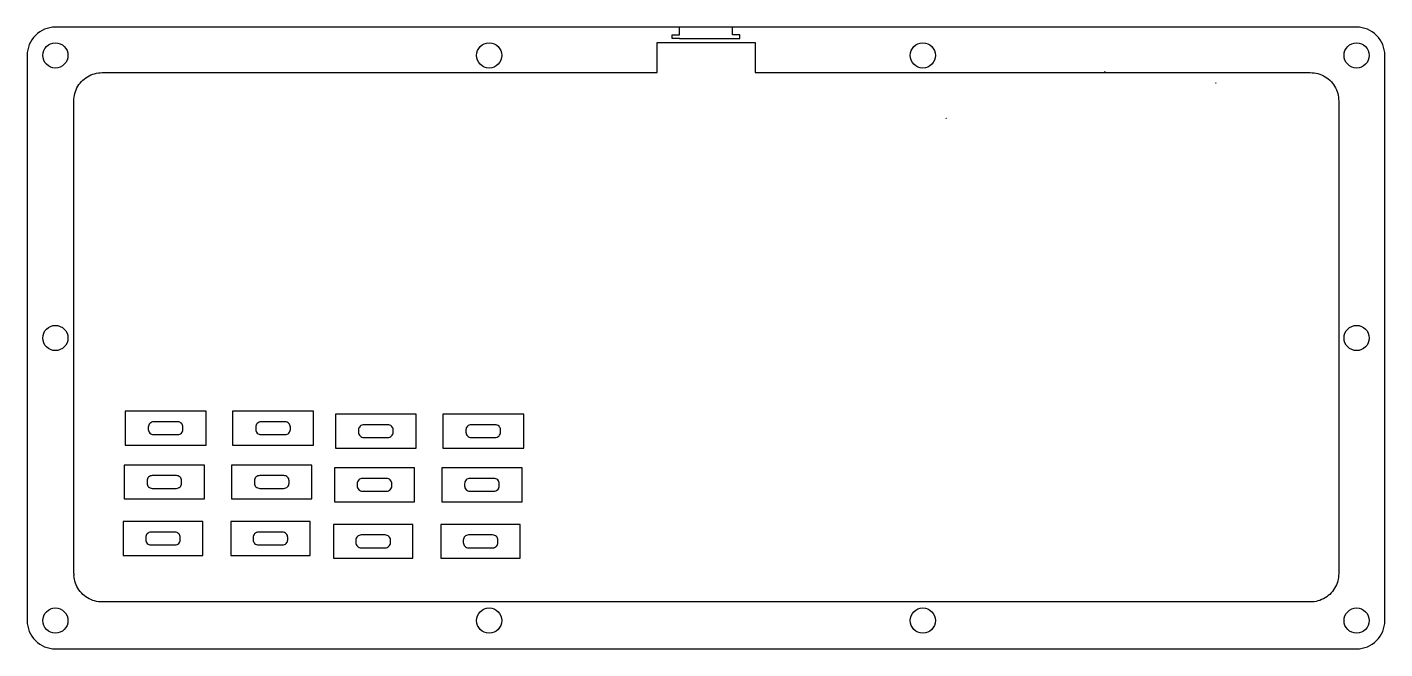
# Model space of a CAD drawing. Header units: millimetres. Extents: x 0 to 361, y 0 to 165.
import ezdxf

# ---------------------------------------------------------------- set-up
doc = ezdxf.new("R2010")
doc.units = ezdxf.units.MM
doc.layers.get('0').update_dxf_attribs({"linetype": 'CONTINUOUS'})

msp = doc.modelspace()

# ---------------------------------------------------------------- linework, layer by layer
for p, q in [((171.34, 163.1), (173.34, 163.1)), ((171.34, 162.1), (171.34, 163.1)), ((173.34, 163.1), (173.34, 165.1)), ((187.34, 163.1), (187.34, 165.1)), ((189.34, 163.1), (187.34, 163.1)), ((189.34, 162.1), (189.34, 163.1)), ((167.39, 160.98), (167.4, 161)), ((167.39, 153.03), (167.39, 160.98)), ((167.41, 161.02), (167.4, 161)), ((167.41, 161.02), (167.42, 161.03)), ((167.42, 161.03), (167.44, 161.03)), ((167.44, 161.03), (193.36, 161.04)), ((173.34, 162.1), (171.34, 162.1)), ((173.34, 162.1), (187.34, 162.1)), ((175.57, 162.1), (185.11, 162.1)), ((187.34, 162.1), (189.34, 162.1)), ((193.36, 161.04), (193.38, 161.04)), ((193.38, 161.04), (193.4, 161.03)), ((193.4, 161.03), (193.4, 161.01)), ((193.41, 160.99), (193.41, 153.04)), ((15.18, 151.33), (15.59, 151.64)), ((15.59, 151.64), (16.02, 151.92)), ((16.02, 151.92), (16.47, 152.18)), ((16.47, 152.18), (16.93, 152.4)), ((16.93, 152.4), (17.41, 152.59)), ((17.41, 152.59), (17.9, 152.74)), ((17.9, 152.74), (18.41, 152.86)), ((18.41, 152.86), (18.91, 152.95)), ((18.91, 152.95), (19.43, 153)), ((19.43, 153), (19.94, 153.02)), ((19.94, 153.02), (110.49, 153.03)), ((110.49, 153.03), (167.39, 153.03)), ((193.41, 153.04), (340.88, 153.03)), ((286.19, 153.32), (286.2, 153.32)), ((286.2, 153.32), (286.2, 153.32)), ((286.2, 153.32), (286.21, 153.31)), ((286.21, 153.31), (286.22, 153.31)), ((286.22, 153.31), (286.23, 153.3)), ((286.23, 153.3), (286.25, 153.29)), ((286.25, 153.29), (286.25, 153.28)), ((286.25, 153.28), (286.26, 153.28)), ((286.26, 153.28), (286.26, 153.26)), ((286.26, 153.26), (286.27, 153.24)), ((340.88, 153.03), (341.4, 153.01)), ((341.4, 153.01), (341.91, 152.96)), ((341.91, 152.96), (342.42, 152.87)), ((342.42, 152.87), (342.92, 152.75)), ((342.92, 152.75), (343.41, 152.6)), ((343.41, 152.6), (343.89, 152.41)), ((343.89, 152.41), (344.36, 152.19)), ((344.36, 152.19), (344.8, 151.93)), ((344.8, 151.93), (345.24, 151.65)), ((345.24, 151.65), (345.65, 151.34)), ((12.67, 147.51), (12.83, 148)), ((12.83, 148), (13.02, 148.48)), ((13.02, 148.48), (13.24, 148.95)), ((13.24, 148.95), (13.49, 149.4)), ((13.49, 149.4), (13.77, 149.83)), ((13.77, 149.83), (14.09, 150.24)), ((14.09, 150.24), (14.42, 150.63)), ((14.42, 150.63), (14.79, 150.99)), ((14.79, 150.99), (15.18, 151.33)), ((315.69, 150.34), (315.7, 150.34)), ((315.7, 150.34), (315.71, 150.34)), ((315.71, 150.34), (315.72, 150.34)), ((315.71, 150.34), (315.71, 150.34)), ((315.72, 150.34), (315.73, 150.32)), ((315.73, 150.32), (315.75, 150.31)), ((315.75, 150.31), (315.76, 150.3)), ((315.75, 150.31), (315.75, 150.31)), ((315.76, 150.3), (315.76, 150.28)), ((315.76, 150.28), (315.77, 150.27)), ((345.65, 151.34), (346.04, 151)), ((346.04, 151), (346.4, 150.64)), ((346.4, 150.64), (346.74, 150.25)), ((346.74, 150.25), (347.05, 149.84)), ((347.05, 149.84), (347.33, 149.41)), ((347.33, 149.41), (347.59, 148.96)), ((347.59, 148.96), (347.81, 148.49)), ((347.81, 148.49), (348, 148.01)), ((348, 148.01), (348.15, 147.52)), ((12.39, 145.47), (12.41, 145.99)), ((12.39, 19.99), (12.39, 145.47)), ((12.41, 145.99), (12.46, 146.5)), ((12.46, 146.5), (12.55, 147.01)), ((12.55, 147.01), (12.67, 147.51)), ((348.15, 147.52), (348.27, 147.02)), ((348.27, 147.02), (348.36, 146.51)), ((348.36, 146.51), (348.41, 146)), ((348.41, 146), (348.43, 145.48)), ((348.43, 145.48), (348.43, 19.99)), ((244.12, 140.85), (244.13, 140.87)), ((244.12, 140.84), (244.12, 140.85)), ((244.12, 140.84), (244.12, 140.84)), ((244.12, 140.84), (244.12, 140.84)), ((244.12, 140.83), (244.12, 140.84)), ((244.13, 140.87), (244.14, 140.89)), ((244.14, 140.89), (244.15, 140.89)), ((244.15, 140.89), (244.17, 140.9)), ((244.15, 140.89), (244.15, 140.89)), ((244.17, 140.9), (244.19, 140.9)), ((12.39, 19.99), (12.41, 19.48)), ((12.46, 18.96), (12.41, 19.48)), ((12.55, 18.46), (12.46, 18.96)), ((12.67, 17.96), (12.55, 18.46)), ((348.27, 18.46), (348.15, 17.96)), ((348.36, 18.96), (348.27, 18.46)), ((348.41, 19.48), (348.36, 18.96)), ((348.43, 19.99), (348.41, 19.48)), ((12.83, 17.46), (12.67, 17.96)), ((13.02, 16.98), (12.83, 17.46)), ((13.24, 16.52), (13.02, 16.98)), ((13.49, 16.07), (13.24, 16.52)), ((13.77, 15.64), (13.49, 16.07)), ((14.09, 15.23), (13.77, 15.64)), ((14.42, 14.84), (14.09, 15.23)), ((14.79, 14.47), (14.42, 14.84)), ((15.18, 14.14), (14.79, 14.47)), ((346.04, 14.47), (345.65, 14.14)), ((346.4, 14.84), (346.04, 14.47)), ((346.74, 15.23), (346.4, 14.84)), ((347.05, 15.64), (346.74, 15.23)), ((347.33, 16.07), (347.05, 15.64)), ((347.59, 16.52), (347.33, 16.07)), ((347.81, 16.98), (347.59, 16.52)), ((348, 17.46), (347.81, 16.98)), ((348.15, 17.96), (348, 17.46)), ((15.59, 13.82), (15.18, 14.14)), ((16.02, 13.54), (15.59, 13.82)), ((16.47, 13.29), (16.02, 13.54)), ((16.93, 13.07), (16.47, 13.29)), ((17.41, 12.88), (16.93, 13.07)), ((17.9, 12.72), (17.41, 12.88)), ((18.41, 12.6), (17.9, 12.72)), ((18.91, 12.51), (18.41, 12.6)), ((19.43, 12.46), (18.91, 12.51)), ((19.94, 12.44), (19.43, 12.46)), ((340.88, 12.44), (19.94, 12.44)), ((341.4, 12.46), (340.88, 12.44)), ((341.91, 12.51), (341.4, 12.46)), ((342.42, 12.6), (341.91, 12.51)), ((342.92, 12.72), (342.42, 12.6)), ((343.41, 12.88), (342.92, 12.72)), ((343.89, 13.07), (343.41, 12.88)), ((344.36, 13.29), (343.89, 13.07)), ((344.8, 13.54), (344.36, 13.29)), ((345.24, 13.82), (344.8, 13.54)), ((345.65, 14.14), (345.24, 13.82))]:
    msp.add_line(p, q)
for points in [[(0, 157.6), (0, 7.5, 0.414214), (7.5, 0), (353.18, 0, 0.414214), (360.68, 7.5), (360.68, 157.6, 0.414214), (353.18, 165.1), (7.5, 165.1, 0.414214)], [(41.39, 58.28), (41.39, 58.88, 0.414214), (39.99, 60.28), (33.59, 60.28, 0.414214), (32.19, 58.88), (32.19, 58.28, 0.414214), (33.59, 56.88), (39.99, 56.88, 0.414214)], [(39.99, 56.88, 0.414214), (41.39, 58.28), (41.39, 58.88, 0.414214), (39.99, 60.28), (33.59, 60.28, 0.414214), (32.19, 58.88), (32.19, 58.28, 0.414214), (33.59, 56.88)], [(60.73, 58.28, 0.414214), (62.13, 56.88), (68.53, 56.88, 0.414214), (69.93, 58.28), (69.93, 58.88, 0.414214), (68.53, 60.28), (62.13, 60.28, 0.414214), (60.73, 58.88)], [(62.13, 56.88), (68.53, 56.88, 0.414214), (69.93, 58.28), (69.93, 58.88, 0.414214), (68.53, 60.28), (62.13, 60.28, 0.414214), (60.73, 58.88), (60.73, 58.28, 0.414214)], [(89.42, 59.53, 0.414214), (88.02, 58.13), (88.02, 57.53, 0.414214), (89.42, 56.13), (95.82, 56.13, 0.414214), (97.22, 57.53), (97.22, 58.13, 0.414214), (95.82, 59.53)], [(97.22, 58.13, 0.414214), (95.82, 59.53), (89.42, 59.53, 0.414214), (88.02, 58.13), (88.02, 57.53, 0.414214), (89.42, 56.13), (95.82, 56.13, 0.414214), (97.22, 57.53)], [(117.96, 59.53, 0.414214), (116.56, 58.13), (116.56, 57.53, 0.414214), (117.96, 56.13), (124.36, 56.13, 0.414214), (125.76, 57.53), (125.76, 58.13, 0.414214), (124.36, 59.53)], [(117.96, 56.13), (124.36, 56.13, 0.414214), (125.76, 57.53), (125.76, 58.13, 0.414214), (124.36, 59.53), (117.96, 59.53, 0.414214), (116.56, 58.13), (116.56, 57.53, 0.414214)], [(33.24, 42.61), (39.64, 42.61, 0.414214), (41.04, 44.01), (41.04, 44.61, 0.414214), (39.64, 46.01), (33.24, 46.01, 0.414214), (31.84, 44.61), (31.84, 44.01, 0.414214)], [(33.24, 42.61), (39.64, 42.61, 0.414214), (41.04, 44.01), (41.04, 44.61, 0.414214), (39.64, 46.01), (33.24, 46.01, 0.414214), (31.84, 44.61), (31.84, 44.01, 0.414214)], [(68.18, 42.61, 0.414214), (69.58, 44.01), (69.58, 44.61, 0.414214), (68.18, 46.01), (61.78, 46.01, 0.414214), (60.38, 44.61), (60.38, 44.01, 0.414214), (61.78, 42.61)], [(68.18, 46.01), (61.78, 46.01, 0.414214), (60.38, 44.61), (60.38, 44.01, 0.414214), (61.78, 42.61), (68.18, 42.61, 0.414214), (69.58, 44.01), (69.58, 44.61, 0.414214)], [(87.67, 43.86), (87.67, 43.26, 0.414214), (89.07, 41.86), (95.47, 41.86, 0.414214), (96.87, 43.26), (96.87, 43.86, 0.414214), (95.47, 45.26), (89.07, 45.26, 0.414214)], [(87.67, 43.86), (87.67, 43.26, 0.414214), (89.07, 41.86), (95.47, 41.86, 0.414214), (96.87, 43.26), (96.87, 43.86, 0.414214), (95.47, 45.26), (89.07, 45.26, 0.414214)], [(124.01, 41.86, 0.414214), (125.41, 43.26), (125.41, 43.86, 0.414214), (124.01, 45.26), (117.61, 45.26, 0.414214), (116.21, 43.86), (116.21, 43.26, 0.414214), (117.61, 41.86)], [(116.21, 43.86), (116.21, 43.26, 0.414214), (117.61, 41.86), (124.01, 41.86, 0.414214), (125.41, 43.26), (125.41, 43.86, 0.414214), (124.01, 45.26), (117.61, 45.26, 0.414214)], [(31.49, 28.99, 0.414214), (32.89, 27.59), (39.29, 27.59, 0.414214), (40.69, 28.99), (40.69, 29.59, 0.414214), (39.29, 30.99), (32.89, 30.99, 0.414214), (31.49, 29.59)], [(32.89, 27.59), (39.29, 27.59, 0.414214), (40.69, 28.99), (40.69, 29.59, 0.414214), (39.29, 30.99), (32.89, 30.99, 0.414214), (31.49, 29.59), (31.49, 28.99, 0.414214)], [(61.43, 30.99, 0.414214), (60.03, 29.59), (60.03, 28.99, 0.414214), (61.43, 27.59), (67.83, 27.59, 0.414214), (69.23, 28.99), (69.23, 29.59, 0.414214), (67.83, 30.99)], [(67.83, 27.59, 0.414214), (69.23, 28.99), (69.23, 29.59, 0.414214), (67.83, 30.99), (61.43, 30.99, 0.414214), (60.03, 29.59), (60.03, 28.99, 0.414214), (61.43, 27.59)], [(95.12, 30.24), (88.72, 30.24, 0.414214), (87.32, 28.84), (87.32, 28.24, 0.414214), (88.72, 26.84), (95.12, 26.84, 0.414214), (96.52, 28.24), (96.52, 28.84, 0.414214)], [(88.72, 26.84), (95.12, 26.84, 0.414214), (96.52, 28.24), (96.52, 28.84, 0.414214), (95.12, 30.24), (88.72, 30.24, 0.414214), (87.32, 28.84), (87.32, 28.24, 0.414214)], [(117.26, 26.84), (123.66, 26.84, 0.414214), (125.06, 28.24), (125.06, 28.84, 0.414214), (123.66, 30.24), (117.26, 30.24, 0.414214), (115.86, 28.84), (115.86, 28.24, 0.414214)], [(123.66, 30.24), (117.26, 30.24, 0.414214), (115.86, 28.84), (115.86, 28.24, 0.414214), (117.26, 26.84), (123.66, 26.84, 0.414214), (125.06, 28.24), (125.06, 28.84, 0.414214)]]:
    msp.add_lwpolyline(points, format="xyb", close=True)
for points in [[(26.04, 63.08), (26.04, 54.08), (47.54, 54.08), (47.54, 63.08)], [(26.04, 63.08), (26.04, 54.08), (47.54, 54.08), (47.54, 63.08)], [(54.58, 63.08), (54.58, 54.08), (76.08, 54.08), (76.08, 63.08)], [(76.08, 54.08), (76.08, 63.08), (54.58, 63.08), (54.58, 54.08)], [(81.87, 53.33), (103.37, 53.33), (103.37, 62.33), (81.87, 62.33)], [(103.37, 62.33), (81.87, 62.33), (81.87, 53.33), (103.37, 53.33)], [(110.41, 62.33), (110.41, 53.33), (131.91, 53.33), (131.91, 62.33)], [(131.91, 53.33), (131.91, 62.33), (110.41, 62.33), (110.41, 53.33)], [(47.09, 39.81), (47.09, 48.81), (25.79, 48.81), (25.79, 39.81)], [(25.79, 48.81), (25.79, 39.81), (47.09, 39.81), (47.09, 48.81)], [(54.33, 39.81), (75.63, 39.81), (75.63, 48.81), (54.33, 48.81)], [(54.33, 48.81), (54.33, 39.81), (75.63, 39.81), (75.63, 48.81)], [(102.92, 39.06), (102.92, 48.06), (81.62, 48.06), (81.62, 39.06)], [(81.62, 39.06), (102.92, 39.06), (102.92, 48.06), (81.62, 48.06)], [(110.16, 48.06), (110.16, 39.06), (131.46, 39.06), (131.46, 48.06)], [(110.16, 39.06), (131.46, 39.06), (131.46, 48.06), (110.16, 48.06)], [(46.64, 33.79), (25.54, 33.79), (25.54, 24.79), (46.64, 24.79)], [(46.64, 33.79), (25.54, 33.79), (25.54, 24.79), (46.64, 24.79)], [(54.08, 33.79), (54.08, 24.79), (75.18, 24.79), (75.18, 33.79)], [(54.08, 24.79), (75.18, 24.79), (75.18, 33.79), (54.08, 33.79)], [(81.37, 33.04), (81.37, 24.04), (102.47, 24.04), (102.47, 33.04)], [(81.37, 33.04), (81.37, 24.04), (102.47, 24.04), (102.47, 33.04)], [(131.01, 24.04), (131.01, 33.04), (109.91, 33.04), (109.91, 24.04)], [(131.01, 33.04), (109.91, 33.04), (109.91, 24.04), (131.01, 24.04)]]:
    msp.add_lwpolyline(points, close=True)
for centre in [(7.5, 157.6), (122.73, 157.6), (237.95, 157.6), (353.18, 157.6), (7.5, 82.55), (353.18, 82.55), (7.5, 7.5), (122.73, 7.5), (237.95, 7.5), (353.18, 7.5)]:
    msp.add_circle(centre, 3.35)

doc.saveas('drawing.dxf')
